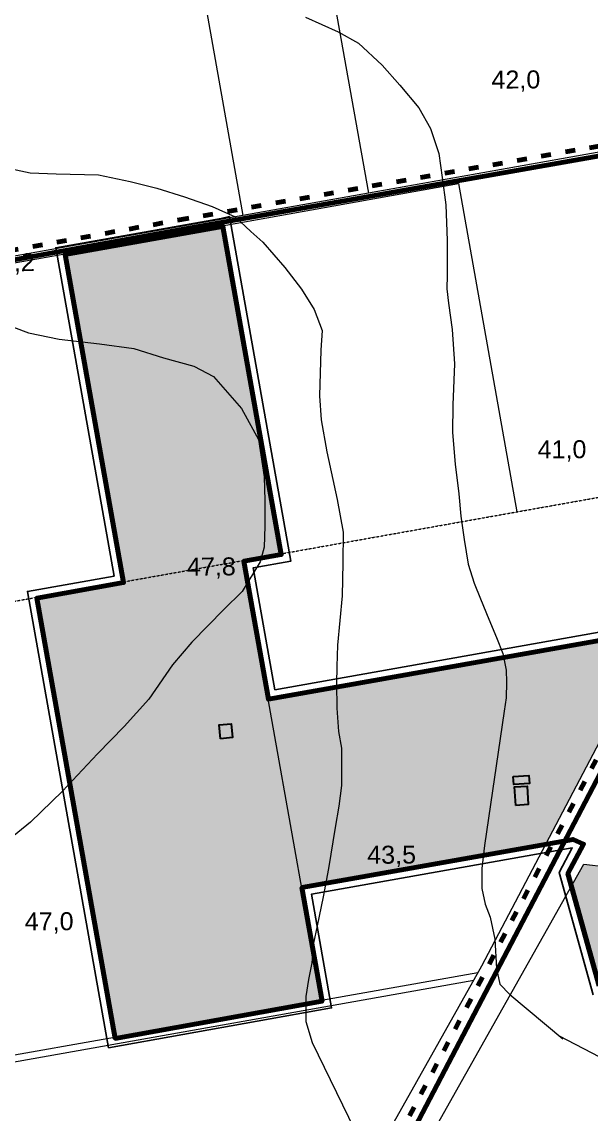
# Model space of a CAD drawing. Header units: metres. Extents: x 783184 to 1587399, y 282652 to 580595.
# Drawn here: x 786258 to 786606, y 288740 to 289409 of the extents above; entities that cross this region are included whole.
import ezdxf

# ---------------------------------------------------------------- set-up
doc = ezdxf.new("R2010")
doc.units = ezdxf.units.M
doc.header["$LTSCALE"] = 0.5
doc.linetypes.add('ACAD_ISO03W100', pattern=[30, 12, -18])
doc.linetypes.add('CACHE', pattern=[0.375, 0.25, -0.125])
for name, color, linetype in [('cladiri', 18, 'CONTINUOUS'), ('curbe  de nivelI', 7, 'CONTINUOUS'), ('Limita intravilan existent', 1, 'CONTINUOUS'), ('Limita intravilan propus', 5, 'CONTINUOUS'), ('locuinte si functiuni complementare', 51, 'CONTINUOUS'), ('proprietati extravilan', 7, 'CONTINUOUS'), ('strazi', 7, 'CONTINUOUS')]:
    doc.layers.add(name, color=color, linetype=linetype)
doc.layers.add('cote de nivel', color=1, linetype='CONTINUOUS', lineweight=211)
doc.styles.add('arial', font='arial.ttf')

msp = doc.modelspace()

# ---------------------------------------------------------------- hatches: boundary and pattern name
at = {"layer": 'cladiri', "lineweight": 30}
msp.add_hatch(color=256, dxfattribs=at).paths.add_polyline_path([(786385.70523, 288979.22596), (786378.30957, 288978.55364), (786379.07974, 288970.08176), (786386.47539, 288970.75408)])
h = msp.add_hatch(color=256, dxfattribs=at)
h.paths.add_polyline_path([(786567.86828, 288947.6594), (786558.28795, 288946.99773), (786558.62438, 288942.12665), (786568.20471, 288942.78832)])
h.paths.add_polyline_path([(786566.81311, 288941.1131), (786559.0986, 288940.62759), (786559.81167, 288929.29719), (786567.52619, 288929.78271)])
at = {"layer": 'locuinte si functiuni complementare', "lineweight": 30}
h = msp.add_hatch(color=256, dxfattribs=at)
h.paths.add_polyline_path([(786615.57135, 288891.68451), (786601.60011, 288893.37146), (786593.93842, 288879.76562), (786610.952, 288818.891), (786635.15039, 288821.63195)])
h.paths.add_polyline_path([(786834.67376, 288841.17512), (786804.79557, 288832.98426), (786745.70355, 288969.79602), (786702.91862, 288944.07344), (786684.14686, 288936.20982), (786673.62226, 288941.79953), (786669.07108, 288950.23182), (786651.03599, 288996.68021), (786616.60404, 288931.33892), (786690.0208, 288669.82152, 0.455149755), (786698.19687, 288665.94387), (786814.19383, 288716.55371, -0.479514746), (786822.48101, 288712.2093), (786823.17041, 288708.6948), (786878.037, 288729.341), (787097.78, 288814.971), (787113.375, 288817.502), (787135.86, 288816.74), (787137.935, 288816.67), (787379.415, 288920.793), (787394.829, 288927.44), (787372.257, 288980.26), (787336.945, 289062.896), (787379.317, 289080.333), (787407.148, 289092.62), (787415.979, 289097.709), (787419.868, 289103.345), (787422.329, 289110.251), (787422.725, 289116.6), (787421.614, 289122.792), (787419.66, 289126.319), (787396.806, 289178.031), (787378.817, 289218.733), (787375.179, 289226.965), (787370.733, 289237.026), (787366.286, 289247.087), (787362.648, 289255.319), (787353.755, 289275.441), (787348.5, 289287.332), (787339.603, 289307.461), (787322.221, 289346.791), (787295.28402, 289408.28869), (787092.65731, 289323.88738), (787088.21625, 289307.3131), (787085.90369, 289297.61874), (786889.83432, 289021.12359), (786909.71095, 288954.77482), (787021.75047, 288988.15186), (787083.47768, 288816.19588), (786902.9045, 288759.68358), (786864.83086, 288751.49272)])
h = msp.add_hatch(color=256, dxfattribs=at)
h.paths.add_polyline_path([(786647.16052, 289036.67034), (786408.14782, 288994.19986), (786428.65318, 288878.91077), (786578.16094, 288905.50213)])
h.paths.add_polyline_path([(786393.03914, 289079.14671), (786319.67667, 289066.09843), (786319.76, 289065.63), (786266.739, 289056.2), (786314.55773, 288787.34487), (786440.94108, 288809.82347)])
h.paths.add_polyline_path([(786380.17206, 289283.57713), (786284.03, 289266.48), (786319.67667, 289066.09843), (786415.81174, 289083.19705)])

# ---------------------------------------------------------------- linework, layer by layer
at = {"layer": 'cladiri', "lineweight": 30}
for points in [[(786379.07974, 288970.08176), (786378.30957, 288978.55364), (786385.70523, 288979.22596), (786386.47539, 288970.75408), (786379.07974, 288970.08176)], [(786558.28795, 288946.99773), (786567.86828, 288947.6594), (786568.20471, 288942.78832), (786558.62438, 288942.12665), (786558.28795, 288946.99773)], [(786559.81167, 288929.29719), (786559.0986, 288940.62759), (786566.81311, 288941.1131), (786567.52619, 288929.78271), (786559.81167, 288929.29719)]]:
    msp.add_lwpolyline(points, dxfattribs=at)
at = {"layer": 'curbe  de nivelI', "color": 21, "lineweight": 5}
for points in [[(786431.11712, 289411.76547), (786451.07464, 289402.72618), (786463.551, 289395.66001), (786478.10671, 289382.35895), (786488.91951, 289370.09706), (786500.56409, 289356.1725), (786507.634, 289343.49497), (786512.83246, 289328.32343), (786514.7039, 289313.56759), (786516.99124, 289296.73347), (786517.82303, 289274.91143), (786517.82314, 289253.81385), (786517.6152, 289245.50069), (786518.65487, 289236.56404), (786520.94221, 289220.56123), (786522.39776, 289199.5705), (786521.35018, 289174.49704), (786521.14223, 289157.45506), (786522.80574, 289138.12696), (786525.09307, 289120.04584), (786526.13274, 289106.32914), (786528.22297, 289092.05767), (786530.71826, 289076.88617), (786534.46116, 289065.24777), (786538.20406, 289055.68763), (786543.40251, 289043.21787), (786547.97719, 289031.99511), (786551.92803, 289022.22715), (786554.00737, 289012.04355), (786554.21532, 289004.76953), (786554.00737, 288995.20942), (786552.75976, 288986.89627), (786540.70309, 288904.8327), (786539.04036, 288890.58641), (786539.04036, 288878.53234), (786541.11976, 288868.76438), (786544.23888, 288860.86686), (786546.94205, 288847.35801), (786547.98178, 288829.48472), (786550.06117, 288819.92458), (786556.29929, 288813.4819), (786588.56989, 288786.36463)], [(786246.44291, 289319.81511), (786262.57804, 289316.45541), (786278.48901, 289315.78349), (786304.46051, 289315.22461), (786323.73298, 289311.19299), (786340.09218, 289306.93736), (786357.1237, 289301.78581), (786373.93107, 289295.73836), (786388.04926, 289289.46694), (786397.68549, 289280.50773), (786405.08077, 289274.0123), (786418.52666, 289258.55766), (786428.61112, 289245.11885), (786436.45456, 289232.79995), (786441.43013, 289219.84692), (786440.53368, 289207.976), (786439.63728, 289179.97848), (786440.75782, 289165.1958), (786444.11931, 289145.70954), (786450.61814, 289116.59213), (786454.23479, 289096.49213), (786454.01071, 289077.67779), (786453.56248, 289057.51961), (786450.64922, 289027.28229), (786450.42514, 289014.29143), (786450.20105, 289003.98835), (786450.42514, 288988.75772), (786451.32153, 288974.42299), (786453.14421, 288964.36189), (786453.14421, 288941.51593), (786451.57557, 288928.74908), (786449.33455, 288915.75822), (786445.30076, 288890.67246), (786441.93933, 288873.426), (786438.3537, 288855.50759), (786436.11275, 288844.98054), (786434.99228, 288832.8856), (786432.97535, 288822.8065), (786431.40331, 288812.34865), (786431.40331, 288797.11798), (786435.21297, 288784.12716)], [(786244.94531, 289224.72892), (786261.65181, 289218.52695), (786280.26763, 289214.71036), (786305.0887, 289211.8479), (786326.09112, 289208.98544), (786344.22959, 289203.26053), (786362.84541, 289198.01266), (786374.77863, 289191.8107), (786391.96241, 289172.25058), (786402.46365, 289153.16755), (786405.80495, 289130.26789), (786406.2823, 289115.95561), (786406.2823, 289100.21209), (786405.80495, 289087.33107), (786403.41828, 289078.26661), (786392.43975, 289060.13772), (786381.15604, 289049.18772), (786361.58559, 289029.15052), (786349.65237, 289015.31532), (786335.33254, 288994.32397), (786320.05802, 288977.62632), (786303.82887, 288960.92866), (786282.3491, 288938.029), (786262.77866, 288918.94597), (786245.11747, 288904.63369)], [(786435.21297, 288784.12716), (786461.14129, 288730.98214), (786471.10862, 288714.88935), (786514.81133, 288684.61958), (786562.34758, 288653.58347), (786588.03252, 288639.40649), (786629.17707, 288629.68346), (786675.56324, 288625.85184), (786741.11731, 288619.33811), (786764.50212, 288623.93603), (786792.48715, 288631.59928), (786814.33851, 288638.11301), (786838.49001, 288636.58038), (786866.85847, 288629.68346), (786902.3642, 288621.18268), (786943.38345, 288615.43525)], [(786842.44853, 288732.99535), (786762.80455, 288754.45796), (786708.09407, 288763.12716), (786672.06521, 288763.12716), (786632.70041, 288769.79573), (786611.34998, 288775.13062), (786586.61658, 288788.00602)]]:
    msp.add_lwpolyline(points, dxfattribs=at)
at = {"layer": 'Limita intravilan existent', "color": 0, "lineweight": 50}
msp.add_lwpolyline([(786662.86, 289039.46), (786408.43, 288994.25), (786393.4, 289078.73), (786416.28, 289082.8), (786380.56, 289283.65), (786380.43, 289283.623), (786284.03, 289266.48), (786319.76, 289065.63), (786266.739, 289056.2), (786314.663, 288786.753), (786441.303, 288809.405), (786428.93, 288878.96), (786594.96, 288908.49), (786601.385, 288905.65), (786591.76, 288887.56), (786610.952, 288818.891)], dxfattribs=at)
at = {"layer": 'Limita intravilan propus', "color": 0, "lineweight": 25}
msp.add_lwpolyline([(786662.42203, 289044.4605), (786412.47708, 289000.04745), (786399.19853, 289074.68298), (786422.07821, 289078.75292), (786384.58171, 289289.59198), (786379.48371, 289288.53316), (786278.23151, 289270.52729), (786313.96153, 289069.67718), (786260.94069, 289060.24721), (786310.61668, 288780.94988), (786447.10058, 288805.36265), (786434.72844, 288874.91284), (786594.33373, 288903.30014), (786594.44491, 288903.251), (786586.40582, 288888.14169), (786607.28291, 288813.44343)], dxfattribs=at)
msp.add_lwpolyline([(786662.42203, 289044.4605), (786412.47708, 289000.04745), (786399.19853, 289074.68298), (786422.07821, 289078.75292), (786384.58171, 289289.59198), (786379.48371, 289288.53316), (786278.23151, 289270.52729), (786313.96153, 289069.67718), (786260.94069, 289060.24721), (786310.61668, 288780.94988), (786447.10058, 288805.36265), (786434.72844, 288874.91284), (786594.33373, 288903.30014), (786594.44491, 288903.251), (786586.40582, 288888.14169), (786607.28291, 288813.44343)], dxfattribs=at)
at = {"layer": 'Limita intravilan propus', "color": 0, "lineweight": 50}
msp.add_lwpolyline([(786662.86, 289039.46), (786408.43, 288994.25), (786393.4, 289078.73), (786416.28, 289082.8), (786380.56, 289283.65), (786380.43, 289283.623), (786284.03, 289266.48), (786319.76, 289065.63), (786266.739, 289056.2), (786314.663, 288786.753), (786441.303, 288809.405), (786428.93, 288878.96), (786594.96, 288908.49), (786601.385, 288905.65), (786591.76, 288887.56), (786610.952, 288818.891)], dxfattribs=at)
at = {"layer": 'Limita intravilan propus', "color": 1, "lineweight": 211}
msp.add_lwpolyline([(786662.86, 289039.46), (786408.43, 288994.25), (786393.4, 289078.73), (786416.28, 289082.8), (786380.56, 289283.65), (786380.43, 289283.623), (786284.03, 289266.48), (786319.76, 289065.63), (786266.739, 289056.2), (786314.663, 288786.753), (786441.303, 288809.405), (786428.93, 288878.96), (786594.96, 288908.49), (786601.385, 288905.65), (786591.76, 288887.56), (786610.952, 288818.891)], dxfattribs=at)
msp.add_lwpolyline([(786662.86, 289039.46), (786408.43, 288994.25), (786393.4, 289078.73), (786416.28, 289082.8), (786380.56, 289283.65), (786380.43, 289283.623), (786284.03, 289266.48), (786319.76, 289065.63), (786266.739, 289056.2), (786314.663, 288786.753), (786441.303, 288809.405), (786428.93, 288878.96), (786594.96, 288908.49), (786601.385, 288905.65), (786591.76, 288887.56), (786610.952, 288818.891)], dxfattribs=at)
at = {"layer": 'proprietati extravilan', "color": 0, "linetype": 'Continuous', "lineweight": 5}
for p, q in [((786424.68952, 289556.90342), (786469.66399, 289304.03959)), ((786347.89708, 289543.23153), (786392.8692, 289290.38084)), ((786576.52987, 289320.19004), (786822.21809, 289363.88824)), ((786669.49779, 289339.58211), (786469.66399, 289304.03959)), ((786380.08886, 289284.04494), (786524.86671, 289309.79519)), ((786469.66399, 289304.03959), (786392.8692, 289290.38084)), ((786524.86671, 289309.79519), (786560.5896, 289108.9473)), ((786392.8692, 289290.38084), (786201.07916, 289256.26898)), ((786187.05828, 289249.71245), (786380.08886, 289284.04494)), ((786380.08886, 289284.04494), (786415.81174, 289083.19705)), ((786393.03914, 289079.14671), (786440.94108, 288809.82347)), ((786266.37697, 289056.61852), (786314.27892, 288787.29528)), ((786182.31947, 288759.76215), (786534.09658, 288822.32937)), ((786536.63558, 288826.84373), (786440.94108, 288809.82347)), ((786440.94108, 288809.82347), (786314.27892, 288787.29528)), ((786314.27892, 288787.29528), (786206.32317, 288768.09423))]:
    msp.add_line(p, q, dxfattribs=at)
at = {"layer": 'proprietati extravilan', "color": 0, "linetype": 'CACHE', "lineweight": 5}
msp.add_line((785404.41265, 288903.3092), (786712.22113, 289135.91655), dxfattribs=at)
at = {"layer": 'strazi', "linetype": 'ACAD_ISO03W100', "lineweight": 80}
for points in [[(786897.06433, 289501.77228), (786678.70879, 289089.97687), (786105.74926, 287996.8856)], [(786817.71096, 289369.18739), (786358.65659, 289288.41805), (785773.25977, 289182.54155)]]:
    msp.add_lwpolyline(points, dxfattribs=at)
at = {"layer": 'strazi', "lineweight": 80}
for points in [[(786904.01455, 289502.07193), (786684.00968, 289087.16606), (786110.84911, 287993.22911)], [(786822.21809, 289363.88824), (786359.6963, 289282.50882), (785778.07326, 289177.2105)]]:
    msp.add_lwpolyline(points, dxfattribs=at)
at = {"layer": 'strazi', "color": 0, "lineweight": 20}
for points in [[(786698.04119, 289133.3945), (786538.92284, 288830.91051), (786258.473, 288332.26782), (786280.20517, 288322.08386), (786496.46878, 288706.66675), (786606.35266, 288236.64453), (786595.99795, 288239.36053), (786594.47567, 288233.55685), (786945.96039, 288141.36368), (786948.16747, 288150.15828), (786931.93326, 288154.2325), (786822.48101, 288712.2093, 0.479514746), (786814.19383, 288716.55371), (786698.19687, 288665.94387, -0.455149755), (786690.0208, 288669.82152), (786616.60404, 288931.33892)], [(786504.63891, 288721.18508), (786601.60011, 288893.37146), (786615.57135, 288891.68451), (786682.18329, 288653.35122, 0.451346909)]]:
    msp.add_lwpolyline(points, format="xyb", dxfattribs=at)

# ---------------------------------------------------------------- texts
at = {"layer": 'cote de nivel', "color": 32, "lineweight": 30, "style": 'arial'}
for s, p in [('42,0', (786545.01063, 289367.93461)), ('47,2', (786235.57909, 289256.08847)), ('41,0', (786573.23371, 289141.62424)), ('47,8', (786358.5951, 289069.9155)), ('43,5', (786468.94264, 288893.5424)), ('47,0', (786259.31513, 288852.7758))]:
    msp.add_text(s, height=11, rotation=0.34675574, dxfattribs=at).set_placement(p)

doc.saveas('drawing.dxf')
